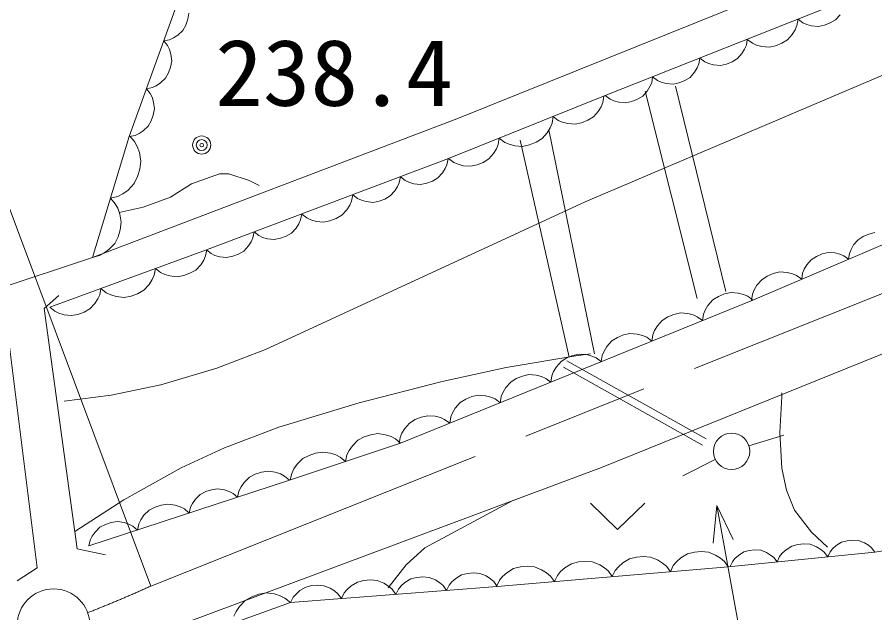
# Model space of a CAD drawing. Units: millimetres, scale not verified. Extents: x 40000 to 680000, y 20000 to 380000.
# Drawn here: x 171840 to 195422, y 256841 to 273230 of the extents above; entities that cross this region are included whole.
import ezdxf
from ezdxf.enums import TextEntityAlignment as Align

# ---------------------------------------------------------------- set-up
doc = ezdxf.new("R2010")
doc.units = ezdxf.units.MM
doc.header["$LTSCALE"] = 1000
doc.linetypes.add('CHAIN', pattern=[18.5, 12, -1.5, 3.5, -1.5])
for name, color, linetype, lineweight in [('M-BGD', 7, 'Continuous', 13), ('M-BMK', 2, 'CHAIN', 13), ('M-BMK-SRVR', 3, 'Continuous', 13), ('M-STR-HTXT', 7, 'Continuous', 13)]:
    doc.layers.add(name, color=color, linetype=linetype, lineweight=lineweight)
doc.styles.add('ＭＳ ゴシック', font='')
doc.styles.get('ＭＳ ゴシック').set_extended_font_data('MS Gothic')

msp = doc.modelspace()

# ---------------------------------------------------------------- linework, layer by layer
at = {"layer": 'M-BGD'}
for p, q in [((196696, 275576), (183927, 270432)), ((174922, 269943), (176359, 273929)), ((188011, 271072), (194579, 273675)), ((176533, 273172), (176563, 273340)), ((176476, 273014), (176533, 273172)), ((193281, 272999), (193310, 273172)), ((193310, 273172), (193439, 273072)), ((194193, 273070), (194339, 273158)), ((194339, 273158), (194465, 273298)), ((176256, 272736), (176392, 272866)), ((176392, 272866), (176476, 273014)), ((193152, 272754), (193231, 272882)), ((193231, 272882), (193281, 272999)), ((193439, 273072), (193549, 273025)), ((193549, 273025), (193684, 272989)), ((193684, 272989), (193871, 272972)), ((193871, 272972), (194037, 273008)), ((194037, 273008), (194193, 273070)), ((176032, 272609), (176139, 272659)), ((176139, 272659), (176256, 272736)), ((217075, 272649), (187903, 260837)), ((191889, 272458), (191915, 272619)), ((191915, 272619), (192054, 272513)), ((193018, 272604), (193152, 272754)), ((175872, 272577), (176032, 272609)), ((175975, 272451), (175872, 272577)), ((176025, 272343), (175975, 272451)), ((191842, 272349), (191889, 272458)), ((192054, 272513), (192171, 272462)), ((192171, 272462), (192316, 272423)), ((192316, 272423), (192516, 272406)), ((192516, 272406), (192695, 272444)), ((192695, 272444), (192862, 272510)), ((192862, 272510), (193018, 272604)), ((176066, 272209), (176025, 272343)), ((176088, 272023), (176066, 272209)), ((191643, 272090), (191768, 272230)), ((191768, 272230), (191842, 272349)), ((176058, 271855), (176088, 272023)), ((190540, 271833), (190587, 271942)), ((190587, 271942), (190614, 272103)), ((190614, 272103), (190743, 272004)), ((190743, 272004), (190852, 271957)), ((190852, 271957), (190988, 271920)), ((190988, 271920), (191175, 271904)), ((191175, 271904), (191341, 271940)), ((191341, 271940), (191497, 272002)), ((191497, 272002), (191643, 272090)), ((175918, 271549), (176001, 271697)), ((176001, 271697), (176058, 271855)), ((190342, 271574), (190467, 271714)), ((190467, 271714), (190540, 271833)), ((175782, 271419), (175918, 271549)), ((189286, 271427), (189312, 271588)), ((189312, 271588), (189442, 271489)), ((189442, 271489), (189551, 271441)), ((189551, 271441), (189686, 271405)), ((190040, 271424), (190196, 271486)), ((190196, 271486), (190342, 271574)), ((206568, 271629), (192070, 265448)), ((175397, 271260), (175557, 271292)), ((175500, 271134), (175397, 271260)), ((175557, 271292), (175665, 271342)), ((175665, 271342), (175782, 271419)), ((189165, 271198), (189239, 271318)), ((189239, 271318), (189286, 271427)), ((189686, 271405), (189873, 271388)), ((189873, 271388), (190040, 271424)), ((189938, 271333), (191328, 265679)), ((175551, 271026), (175500, 271134)), ((175592, 270892), (175551, 271026)), ((183704, 269337), (188011, 271072)), ((187943, 270883), (187971, 271056)), ((188011, 271072), (188140, 270973)), ((188140, 270973), (188249, 270926)), ((188738, 270908), (188894, 270970)), ((188894, 270970), (189040, 271058)), ((189040, 271058), (189165, 271198)), ((189104, 271194), (190540, 265494)), ((175614, 270706), (175592, 270892)), ((187816, 270638), (187893, 270766)), ((187893, 270766), (187943, 270883)), ((188249, 270926), (188384, 270889)), ((188384, 270889), (188572, 270873)), ((188572, 270873), (188738, 270908)), ((175526, 270380), (175583, 270538)), ((175583, 270538), (175614, 270706)), ((186550, 270311), (186579, 270495)), ((186579, 270495), (186719, 270390)), ((187682, 270487), (187816, 270638)), ((183927, 270432), (173907, 266620)), ((175443, 270232), (175526, 270380)), ((186497, 270186), (186550, 270311)), ((186719, 270390), (186836, 270340)), ((186836, 270340), (186981, 270301)), ((186981, 270301), (187182, 270285)), ((187182, 270285), (187360, 270325)), ((187360, 270325), (187527, 270392)), ((187527, 270392), (187682, 270487)), ((175082, 269975), (175190, 270025)), ((175190, 270025), (175307, 270102)), ((175307, 270102), (175443, 270232)), ((186272, 269889), (186414, 270049)), ((186414, 270049), (186497, 270186)), ((186462, 270128), (187713, 263965)), ((173907, 266620), (174922, 269943)), ((174922, 269943), (175082, 269975)), ((175070, 269811), (174929, 269967)), ((175142, 269676), (175070, 269811)), ((185068, 269725), (185095, 269898)), ((185095, 269898), (185244, 269785)), ((185244, 269785), (185369, 269732)), ((185674, 269850), (187018, 263872)), ((185928, 269715), (186106, 269787)), ((186106, 269787), (186272, 269889)), ((175203, 269507), (175142, 269676)), ((184940, 269479), (185018, 269608)), ((185018, 269608), (185068, 269725)), ((185369, 269732), (185524, 269691)), ((185524, 269691), (185738, 269673)), ((185738, 269673), (185928, 269715)), ((175243, 269269), (175203, 269507)), ((177043, 266827), (183704, 269337)), ((183657, 269170), (183687, 269330)), ((183704, 269337), (183844, 269231)), ((184651, 269233), (184807, 269329)), ((184807, 269329), (184940, 269479)), ((175215, 269052), (175243, 269269)), ((183608, 269062), (183657, 269170)), ((183844, 269231), (183961, 269182)), ((183961, 269182), (184106, 269143)), ((184106, 269143), (184306, 269127)), ((184306, 269127), (184484, 269166)), ((184484, 269166), (184651, 269233)), ((175054, 268649), (175152, 268845)), ((175152, 268845), (175215, 269052)), ((183406, 268806), (183533, 268944)), ((183533, 268944), (183608, 269062)), ((174888, 268474), (175054, 268649)), ((182298, 268568), (182347, 268676)), ((182347, 268676), (182377, 268837)), ((182377, 268837), (182505, 268735)), ((182505, 268735), (182613, 268687)), ((182613, 268687), (182747, 268647)), ((182747, 268647), (182934, 268628)), ((182934, 268628), (183101, 268661)), ((183101, 268661), (183258, 268720)), ((183258, 268720), (183406, 268806)), ((174742, 268368), (174888, 268474)), ((182096, 268312), (182223, 268450)), ((182223, 268450), (182298, 268568)), ((174404, 268246), (174607, 268296)), ((174537, 268098), (174404, 268246)), ((174607, 268296), (174742, 268368)), ((180983, 268055), (181035, 268171)), ((181035, 268171), (181066, 268343)), ((181066, 268343), (181194, 268242)), ((181194, 268242), (181303, 268193)), ((181303, 268193), (181437, 268154)), ((181437, 268154), (181624, 268134)), ((181624, 268134), (181791, 268167)), ((181791, 268167), (181948, 268227)), ((181948, 268227), (182096, 268312)), ((174604, 267971), (174537, 268098)), ((174662, 267811), (174604, 267971)), ((180765, 267781), (180902, 267929)), ((180902, 267929), (180983, 268055)), ((174700, 267586), (174662, 267811)), ((179634, 267654), (179663, 267814)), ((179663, 267814), (179800, 267706)), ((179800, 267706), (179916, 267653)), ((180439, 267626), (180608, 267690)), ((180608, 267690), (180765, 267781)), ((174673, 267381), (174700, 267586)), ((179382, 267290), (179509, 267428)), ((179509, 267428), (179585, 267546)), ((179585, 267546), (179634, 267654)), ((179916, 267653), (180060, 267611)), ((180060, 267611), (180260, 267591)), ((180260, 267591), (180439, 267626)), ((174613, 267186), (174673, 267381)), ((178323, 267160), (178353, 267321)), ((178353, 267321), (178481, 267220)), ((178481, 267220), (178589, 267171)), ((179077, 267145), (179234, 267204)), ((179234, 267204), (179382, 267290)), ((195104, 267198), (194960, 267106)), ((195258, 267264), (195104, 267198)), ((195424, 267304), (195258, 267264)), ((174364, 266836), (174521, 267001)), ((174521, 267001), (174613, 267186)), ((178199, 266934), (178274, 267052)), ((178274, 267052), (178323, 267160)), ((178589, 267171), (178723, 267131)), ((178723, 267131), (178910, 267112)), ((178910, 267112), (179077, 267145)), ((194839, 266963), (194768, 266842)), ((194960, 267106), (194839, 266963)), ((172736, 265247), (177043, 266827)), ((174100, 266668), (174227, 266735)), ((174227, 266735), (174364, 266836)), ((177022, 266660), (177054, 266832)), ((177043, 266827), (177171, 266726)), ((177171, 266726), (177279, 266677)), ((177924, 266711), (178072, 266796)), ((178072, 266796), (178199, 266934)), ((194136, 266755), (193970, 266715)), ((194323, 266743), (194136, 266755)), ((194459, 266710), (194323, 266743)), ((194724, 266732), (194702, 266570)), ((194768, 266842), (194724, 266732)), ((173907, 266620), (170095, 265349)), ((173907, 266620), (174100, 266668)), ((176886, 266419), (176968, 266544)), ((176968, 266544), (177022, 266660)), ((177279, 266677), (177413, 266638)), ((177413, 266638), (177600, 266618)), ((177600, 266618), (177767, 266651)), ((177767, 266651), (177924, 266711)), ((193672, 266557), (193551, 266414)), ((193816, 266649), (193672, 266557)), ((193970, 266715), (193816, 266649)), ((194570, 266666), (194459, 266710)), ((194702, 266570), (194570, 266666)), ((175611, 266132), (175646, 266315)), ((175646, 266315), (175782, 266205)), ((176590, 266182), (176748, 266272)), ((176748, 266272), (176886, 266419)), ((193481, 266293), (193436, 266183)), ((193551, 266414), (193481, 266293)), ((175554, 266009), (175611, 266132)), ((175782, 266205), (175898, 266152)), ((175898, 266152), (176042, 266109)), ((176042, 266109), (176242, 266086)), ((176242, 266086), (176421, 266120)), ((176421, 266120), (176590, 266182)), ((192465, 266105), (192311, 266007)), ((192630, 266176), (192465, 266105)), ((192808, 266219), (192630, 266176)), ((193009, 266207), (192808, 266219)), ((193154, 266171), (193009, 266207)), ((193272, 266123), (193154, 266171)), ((193414, 266021), (193272, 266123)), ((193436, 266183), (193414, 266021)), ((175320, 265718), (175467, 265874)), ((175467, 265874), (175554, 266009)), ((192181, 265854), (192106, 265724)), ((192311, 266007), (192181, 265854)), ((172984, 265572), (172578, 265214)), ((174058, 265477), (174111, 265592)), ((174111, 265592), (174144, 265764)), ((174144, 265764), (174289, 265647)), ((174289, 265647), (174413, 265590)), ((174413, 265590), (174566, 265544)), ((174566, 265544), (174779, 265520)), ((174779, 265520), (174970, 265556)), ((174970, 265556), (175151, 265622)), ((175151, 265622), (175320, 265718)), ((191122, 265548), (190967, 265452)), ((191289, 265616), (191122, 265548)), ((191467, 265656), (191289, 265616)), ((191667, 265640), (191467, 265656)), ((191812, 265602), (191667, 265640)), ((191930, 265553), (191812, 265602)), ((192070, 265448), (191930, 265553)), ((192058, 265606), (192034, 265432)), ((192106, 265724), (192058, 265606)), ((173838, 265204), (173976, 265351)), ((173976, 265351), (174058, 265477)), ((192070, 265448), (182384, 261508)), ((190967, 265452), (190834, 265301)), ((172578, 265214), (173485, 258604)), ((172736, 265247), (172872, 265137)), ((172872, 265137), (172988, 265084)), ((172988, 265084), (173131, 265041)), ((173511, 265052), (173680, 265114)), ((173680, 265114), (173838, 265204)), ((190077, 265091), (189899, 265051)), ((190278, 265075), (190077, 265091)), ((190423, 265037), (190278, 265075)), ((190756, 265173), (190707, 265055)), ((190834, 265301), (190756, 265173)), ((172387, 258079), (171528, 264975)), ((173131, 265041), (173331, 265018)), ((173331, 265018), (173511, 265052)), ((189577, 264887), (189444, 264736)), ((189732, 264983), (189577, 264887)), ((189899, 265051), (189732, 264983)), ((190540, 264988), (190423, 265037)), ((190680, 264882), (190540, 264988)), ((190707, 265055), (190680, 264882)), ((189367, 264608), (189317, 264490)), ((189444, 264736), (189367, 264608)), ((188343, 264418), (188188, 264322)), ((188510, 264486), (188343, 264418)), ((188688, 264526), (188510, 264486)), ((188888, 264510), (188688, 264526)), ((189033, 264472), (188888, 264510)), ((189151, 264422), (189033, 264472)), ((189291, 264317), (189151, 264422)), ((189317, 264490), (189291, 264317)), ((188055, 264171), (187977, 264042)), ((188188, 264322), (188055, 264171)), ((187120, 263920), (186954, 263853)), ((187298, 263961), (187120, 263920)), ((187499, 263945), (187298, 263961)), ((187644, 263907), (187499, 263945)), ((187761, 263857), (187644, 263907)), ((187928, 263925), (187901, 263752)), ((187977, 264042), (187928, 263925)), ((186798, 263757), (186665, 263606)), ((186954, 263853), (186798, 263757)), ((186955, 263776), (190780, 261627)), ((187901, 263752), (187761, 263857)), ((186588, 263477), (186539, 263360)), ((186665, 263606), (186588, 263477)), ((186857, 263601), (190682, 261453)), ((185409, 263192), (185276, 263041)), ((185564, 263288), (185409, 263192)), ((185731, 263355), (185564, 263288)), ((185909, 263395), (185731, 263355)), ((186109, 263380), (185909, 263395)), ((186255, 263342), (186109, 263380)), ((186372, 263292), (186255, 263342)), ((186512, 263187), (186372, 263292)), ((186539, 263360), (186512, 263187)), ((185276, 263041), (185199, 262912)), ((184175, 262722), (184019, 262627)), ((184341, 262790), (184175, 262722)), ((184519, 262830), (184341, 262790)), ((184720, 262815), (184519, 262830)), ((184865, 262777), (184720, 262815)), ((184982, 262727), (184865, 262777)), ((185122, 262622), (184982, 262727)), ((185149, 262795), (185122, 262622)), ((185199, 262912), (185149, 262795)), ((183886, 262476), (183809, 262347)), ((184019, 262627), (183886, 262476)), ((183130, 262265), (182952, 262225)), ((183330, 262250), (183130, 262265)), ((183476, 262211), (183330, 262250)), ((183809, 262347), (183760, 262230)), ((182630, 262062), (182497, 261911)), ((182785, 262157), (182630, 262062)), ((182952, 262225), (182785, 262157)), ((183593, 262162), (183476, 262211)), ((183733, 262057), (183593, 262162)), ((183760, 262230), (183733, 262057)), ((181756, 261771), (181564, 261741)), ((181969, 261741), (181756, 261771)), ((182420, 261782), (182370, 261665)), ((182497, 261911), (182420, 261782)), ((181210, 261589), (181058, 261437)), ((181382, 261680), (181210, 261589)), ((181564, 261741), (181382, 261680)), ((182120, 261690), (181969, 261741)), ((182242, 261630), (182120, 261690)), ((182384, 261508), (182242, 261630)), ((182370, 261665), (182343, 261492)), ((191960, 261432), (192915, 261727)), ((182384, 261508), (179325, 260489)), ((180967, 261306), (180906, 261184)), ((181058, 261437), (180967, 261306)), ((179692, 261083), (179540, 260932)), ((179864, 261174), (179692, 261083)), ((180046, 261235), (179864, 261174)), ((180238, 261265), (180046, 261235)), ((180451, 261235), (180238, 261265)), ((180603, 261184), (180451, 261235)), ((180724, 261124), (180603, 261184)), ((180866, 261002), (180724, 261124)), ((180906, 261184), (180866, 261002)), ((191035, 261061), (190140, 260615)), ((187903, 260837), (172199, 254976)), ((179540, 260932), (179449, 260800)), ((178386, 260655), (178225, 260570)), ((178558, 260711), (178386, 260655)), ((178738, 260738), (178558, 260711)), ((178937, 260709), (178738, 260738)), ((179079, 260661), (178937, 260709)), ((179193, 260603), (179079, 260661)), ((179325, 260489), (179193, 260603)), ((179388, 260679), (179348, 260496)), ((179449, 260800), (179388, 260679)), ((179325, 260489), (173810, 258681)), ((178082, 260429), (177996, 260306)), ((178225, 260570), (178082, 260429)), ((177024, 260177), (176873, 260098)), ((177183, 260229), (177024, 260177)), ((177352, 260255), (177183, 260229)), ((177537, 260227), (177352, 260255)), ((177670, 260182), (177537, 260227)), ((177776, 260128), (177670, 260182)), ((177899, 260022), (177776, 260128)), ((177938, 260192), (177899, 260022)), ((177996, 260306), (177938, 260192)), ((176739, 259965), (176659, 259851)), ((176873, 260098), (176739, 259965)), ((175469, 259667), (175326, 259525)), ((175631, 259752), (175469, 259667)), ((175802, 259808), (175631, 259752)), ((175982, 259835), (175802, 259808)), ((176181, 259806), (175982, 259835)), ((176323, 259758), (176181, 259806)), ((176437, 259700), (176323, 259758)), ((176569, 259586), (176437, 259700)), ((176605, 259745), (176569, 259586)), ((176659, 259851), (176605, 259745)), ((187600, 259855), (188350, 259135)), ((188350, 259135), (189100, 259855)), ((175326, 259525), (175240, 259403)), ((174117, 259194), (173983, 259062)), ((174268, 259273), (174117, 259194)), ((174428, 259326), (174268, 259273)), ((174596, 259351), (174428, 259326)), ((174782, 259324), (174596, 259351)), ((174914, 259279), (174782, 259324)), ((175020, 259225), (174914, 259279)), ((175144, 259118), (175020, 259225)), ((175182, 259289), (175144, 259118)), ((175240, 259403), (175182, 259289)), ((173903, 258948), (173850, 258842)), ((173983, 259062), (173903, 258948)), ((198731, 259002), (195420, 258510)), ((173850, 258842), (173813, 258682)), ((193304, 258720), (193140, 258676)), ((193471, 258737), (193304, 258720)), ((193641, 258726), (193471, 258737)), ((193817, 258659), (193641, 258726)), ((194504, 258784), (194356, 258691)), ((194657, 258825), (194504, 258784)), ((194812, 258841), (194657, 258825)), ((194970, 258830), (194812, 258841)), ((195133, 258768), (194970, 258830)), ((195244, 258701), (195133, 258768)), ((195329, 258631), (195244, 258701)), ((173485, 258604), (174273, 258437)), ((190460, 258510), (190271, 258462)), ((190651, 258526), (190460, 258510)), ((190845, 258510), (190651, 258526)), ((191044, 258431), (190845, 258510)), ((195420, 258510), (191393, 258107)), ((191817, 258515), (191670, 258422)), ((191970, 258557), (191817, 258515)), ((192125, 258572), (191970, 258557)), ((192283, 258562), (192125, 258572)), ((192446, 258500), (192283, 258562)), ((192557, 258432), (192446, 258500)), ((192878, 258481), (192803, 258389)), ((192981, 258575), (192878, 258481)), ((193140, 258676), (192981, 258575)), ((193937, 258586), (193817, 258659)), ((194029, 258511), (193937, 258586)), ((194126, 258380), (194029, 258511)), ((194191, 258517), (194126, 258380)), ((194261, 258603), (194191, 258517)), ((194356, 258691), (194261, 258603)), ((195420, 258510), (195329, 258631)), ((187271, 258240), (187082, 258192)), ((187462, 258257), (187271, 258240)), ((187656, 258241), (187462, 258257)), ((187856, 258161), (187656, 258241)), ((188677, 258327), (188494, 258215)), ((188865, 258375), (188677, 258327)), ((189057, 258391), (188865, 258375)), ((189251, 258376), (189057, 258391)), ((189450, 258296), (189251, 258376)), ((189586, 258211), (189450, 258296)), ((189968, 258244), (189881, 258140)), ((190088, 258350), (189968, 258244)), ((190271, 258462), (190088, 258350)), ((191180, 258346), (191044, 258431)), ((191284, 258258), (191180, 258346)), ((191393, 258107), (191284, 258258)), ((191504, 258249), (191440, 258112)), ((191574, 258334), (191504, 258249)), ((191670, 258422), (191574, 258334)), ((192643, 258363), (192557, 258432)), ((192733, 258241), (192643, 258363)), ((192803, 258389), (192733, 258241)), ((171838, 257721), (172387, 258079)), ((191393, 258107), (185040, 257570)), ((185488, 258058), (185305, 257946)), ((185677, 258106), (185488, 258058)), ((185868, 258122), (185677, 258106)), ((186062, 258106), (185868, 258122)), ((186261, 258027), (186062, 258106)), ((186397, 257942), (186261, 258027)), ((186899, 258080), (186780, 257974)), ((187082, 258192), (186899, 258080)), ((187991, 258076), (187856, 258161)), ((188095, 257989), (187991, 258076)), ((188286, 258005), (188204, 257838)), ((188374, 258109), (188286, 258005)), ((188494, 258215), (188374, 258109)), ((189689, 258124), (189586, 258211)), ((189799, 257972), (189689, 258124)), ((189881, 258140), (189799, 257972)), ((182664, 257776), (182503, 257679)), ((182829, 257817), (182664, 257776)), ((182997, 257831), (182829, 257817)), ((183166, 257816), (182997, 257831)), ((183341, 257745), (183166, 257816)), ((183899, 257789), (183794, 257697)), ((184060, 257886), (183899, 257789)), ((184225, 257927), (184060, 257886)), ((184392, 257940), (184225, 257927)), ((184562, 257926), (184392, 257940)), ((184736, 257855), (184562, 257926)), ((184854, 257780), (184736, 257855)), ((184945, 257703), (184854, 257780)), ((185185, 257839), (185098, 257736)), ((185305, 257946), (185185, 257839)), ((186501, 257854), (186397, 257942)), ((186610, 257703), (186501, 257854)), ((186692, 257870), (186610, 257703)), ((186780, 257974), (186692, 257870)), ((188204, 257838), (188095, 257989)), ((185040, 257570), (179357, 257123)), ((179773, 257549), (179612, 257452)), ((179938, 257590), (179773, 257549)), ((180106, 257603), (179938, 257590)), ((180275, 257588), (180106, 257603)), ((180449, 257518), (180275, 257588)), ((181026, 257585), (180913, 257486)), ((181198, 257689), (181026, 257585)), ((181375, 257733), (181198, 257689)), ((181555, 257747), (181375, 257733)), ((181737, 257731), (181555, 257747)), ((181923, 257656), (181737, 257731)), ((182050, 257575), (181923, 257656)), ((182147, 257493), (182050, 257575)), ((182398, 257587), (182321, 257496)), ((182503, 257679), (182398, 257587)), ((183459, 257670), (183341, 257745)), ((183549, 257593), (183459, 257670)), ((183644, 257460), (183549, 257593)), ((183717, 257606), (183644, 257460)), ((183794, 257697), (183717, 257606)), ((185040, 257570), (184945, 257703)), ((185098, 257736), (185016, 257568)), ((178482, 257352), (178289, 257284)), ((178685, 257389), (178482, 257352)), ((178912, 257361), (178685, 257389)), ((179074, 257310), (178912, 257361)), ((179204, 257249), (179074, 257310)), ((179507, 257359), (179430, 257269)), ((179612, 257452), (179507, 257359)), ((180568, 257443), (180449, 257518)), ((180658, 257366), (180568, 257443)), ((180753, 257233), (180658, 257366)), ((180831, 257389), (180753, 257233)), ((180913, 257486), (180831, 257389)), ((182248, 257350), (182147, 257493)), ((182321, 257496), (182248, 257350)), ((179357, 257123), (176091, 255959)), ((178109, 257183), (177951, 257019)), ((178289, 257284), (178109, 257183)), ((179357, 257123), (179204, 257249)), ((179430, 257269), (179357, 257123)), ((177857, 256877), (177795, 256747)), ((177951, 257019), (177857, 256877))]:
    msp.add_line(p, q, dxfattribs=at)
for points in [[(173128, 262668), (174423, 262829), (175794, 263111), (177330, 263573), (178672, 264084), (187458, 268150), (196333, 271930), (205285, 275545), (214201, 278884), (216447, 279731), (218535, 280635), (221772, 282213), (225099, 283722), (234118, 287131), (238359, 288316)], [(174644, 267858), (175303, 267998), (176052, 268281), (176636, 268641), (177401, 268924), (177656, 268923), (178223, 268739), (178491, 268599)], [(173425, 259082), (174774, 259952), (176347, 260829), (177537, 261380), (179033, 261947), (181247, 262618), (183528, 263202), (185285, 263594), (187205, 263913), (187608, 263970)], [(194122, 258644), (193678, 259058), (193215, 259663), (192989, 260218), (192863, 260817), (192810, 261799), (192862, 262794), (192869, 262894)], [(182042, 257526), (182539, 258164), (183048, 258630), (185487, 259942)]]:
    msp.add_lwpolyline(points, dxfattribs=at)
for centre, radius in [((176915, 269711), 250), ((176915, 269711), 150), ((176915, 269711), 50), ((191482, 261284), 500)]:
    msp.add_circle(centre, radius, dxfattribs=at)
at = {"layer": 'M-BMK'}
msp.add_line((218784, 274888), (175511, 257578), dxfattribs=at)
msp.add_arc((162981, 284836), 30000, 291.0992, 294.6886, dxfattribs=at)
at = {"layer": 'M-BMK-SRVR'}
msp.add_circle((172841, 256502), 1000, dxfattribs=at)
at = {"layer": 'M-STR-HTXT'}
for p, q in [((175511, 257578), (165296, 284895)), ((190977, 258762), (191073, 259796)), ((191073, 259796), (191528, 258863)), ((191073, 259796), (195053, 238038))]:
    msp.add_line(p, q, dxfattribs=at)

# ---------------------------------------------------------------- texts
at = {"layer": 'M-BGD', "style": 'ＭＳ ゴシック', "width": 1.05}
msp.add_text('238.4', height=1833, dxfattribs=at).set_placement((177286, 270240), align=Align.BOTTOM_LEFT)

doc.saveas('drawing.dxf')
